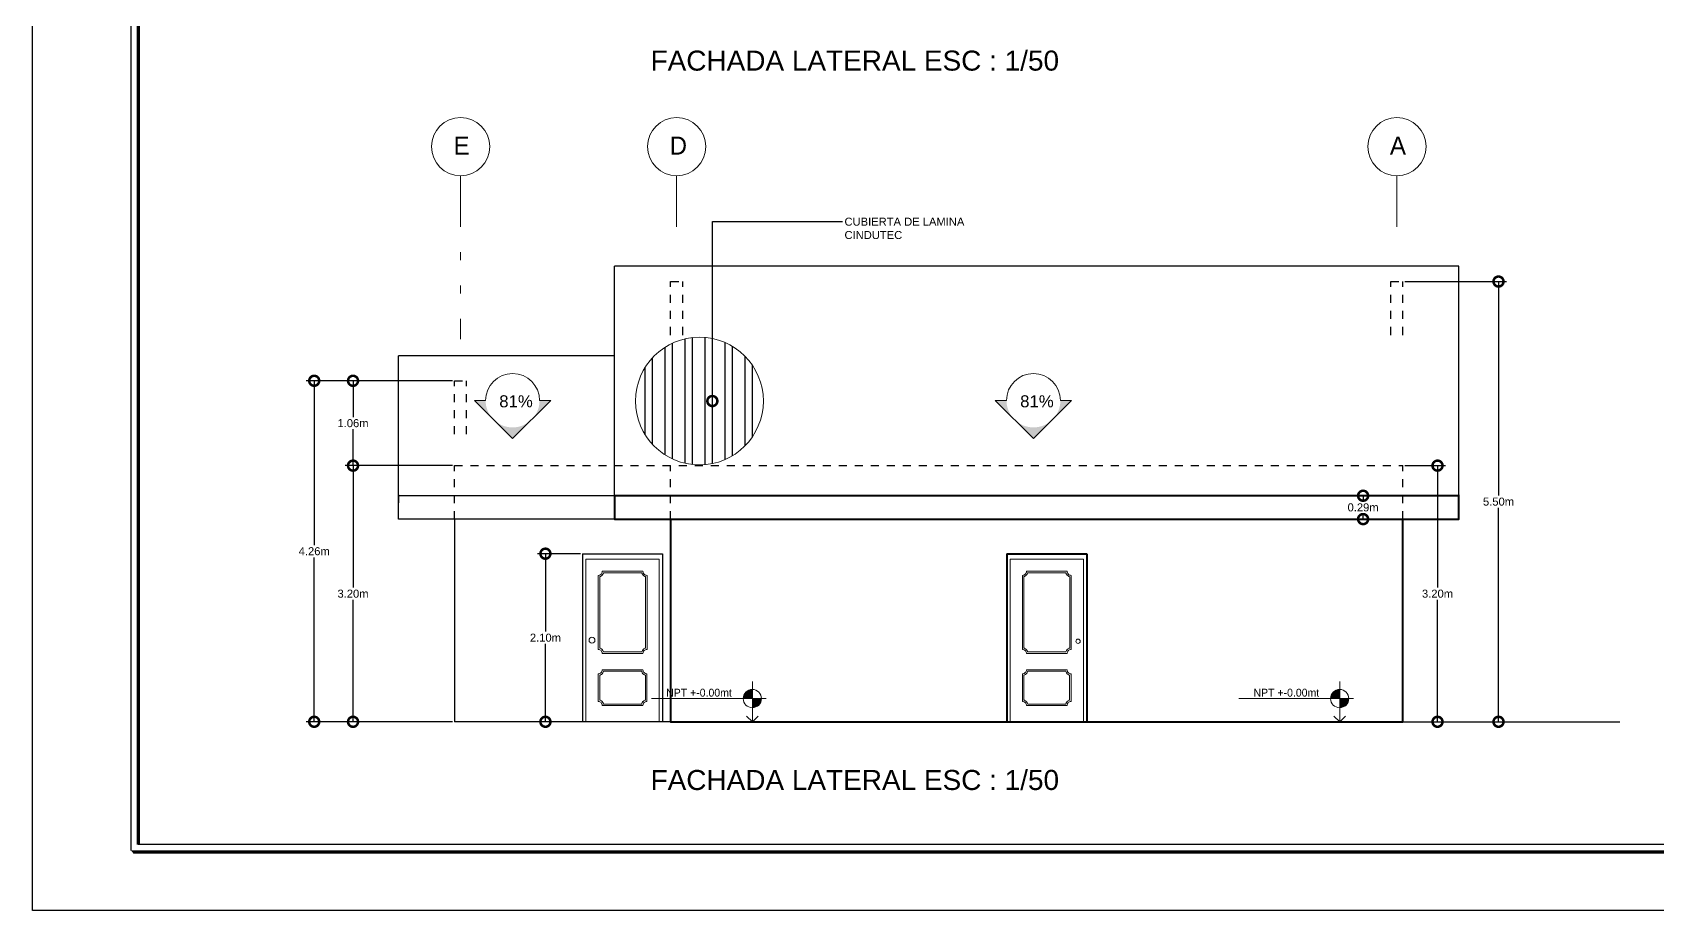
# Model space of a CAD drawing. Header units: inches. Extents: x -22.5 to 70.9, y -14.1 to 48.3.
# Drawn here: x -22.49 to -2.19, y -14.09 to -3.12 of the extents above; entities that cross this region are included whole.
import ezdxf

# ---------------------------------------------------------------- set-up
doc = ezdxf.new("R2010")
doc.units = ezdxf.units.IN
doc.header["$MEASUREMENT"] = 0
for name, pattern in [('DASHDOT2', [12.7, 6.35, -3.175, 0, -3.175]), ('DASHED2', [0.375, 0.25, -0.125]), ('DIVIDE', [31.75, 12.7, -6.35, 0, -6.35, 0, -6.35]), ('HIDDEN', [0.375, 0.25, -0.125])]:
    doc.linetypes.add(name, pattern=pattern)
for name, color, linetype, lineweight in [('cotas', 1, 'Continuous', 13), ('ejes', 253, 'DIVIDE', 13), ('Fachadas', 50, 'Continuous', 40), ('LAMP', 1, 'Continuous', 25), ('muebles', 6, 'Continuous', 13), ('paredes', 7, 'Continuous', 30), ('proyecciones', 95, 'DASHED2', 25), ('punto 1', 2, 'DASHDOT2', 9), ('punto 2', 3, 'Continuous', 20), ('rotulacion', 7, 'Continuous', 15), ('TECHOS', 74, 'Continuous', 13)]:
    doc.layers.add(name, color=color, linetype=linetype, lineweight=lineweight)
doc.layers.add('MODULO', color=7, linetype='Continuous')
doc.styles.add('DIMS', font='ARIAL.TTF')
doc.dimstyles.new('DIMS', dxfattribs={"dimtxt": 0.1, "dimasz": 0.25, "dimexe": 0.1, "dimexo": 0.025, "dimgap": 0.025, "dimtad": 1, "dimtih": 1, "dimtoh": 1, "dimzin": 1, "dimdsep": 46, "dimtxsty": 'DIMS', "dimblk1": 'DOTSMALL', "dimblk2": 'DOTSMALL', "dimsah": 1, "dimcen": 0.09, "dimclrd": 9, "dimclre": 9, "dimclrt": 2, "dimazin": 0, "dimtfac": 1, "dimtofl": 0, "dimtmove": 0, "dimatfit": 3, "dimldrblk": 'DOTSMALL', "dimfxl": 1, "dimtolj": 1, "dimtzin": 0, "dimarcsym": 0})

# ---------------------------------------------------------------- blocks, each defined once
blk = doc.blocks.new('jkhjk')
at = {"layer": 'muebles', "lineweight": 5}
for p, q in [((-0.779, 1.14), (0.136, 1.14)), ((-0.779, -0.892), (-0.779, 1.14)), ((0.136, 1.14), (0.136, -0.892)), ((0.136, -0.892), (0.136, 1.14)), ((-0.626, 0.937), (-0.626, 0.012)), ((-0.607, 0.029), (-0.607, 0.92)), ((-0.067, 0.988), (-0.576, 0.988)), ((-0.559, 0.969), (-0.084, 0.969)), ((-0.035, 0.92), (-0.035, 0.029)), ((-0.016, 0.012), (-0.016, 0.937)), ((-0.576, -0.039), (-0.067, -0.039)), ((-0.084, -0.02), (-0.559, -0.02)), ((-0.626, -0.638), (-0.626, -0.293)), ((-0.607, -0.309), (-0.607, -0.621)), ((-0.576, -0.242), (-0.068, -0.242)), ((-0.084, -0.261), (-0.559, -0.261)), ((-0.036, -0.621), (-0.036, -0.309)), ((-0.017, -0.293), (-0.017, -0.638)), ((-0.068, -0.689), (-0.576, -0.689)), ((-0.559, -0.67), (-0.084, -0.67)), ((0.136, -0.892), (-0.779, -0.892))]:
    blk.add_line(p, q, dxfattribs=at)
for centre, major_axis, start_param, end_param in [((-0.626, 1.187), (0, 0.25), 3.141593, 3.325874), ((-0.626, 1.262), (0, 0.345), 3.264767, 3.325874), ((-0.618, 1.088), (0, 0.15), 3.325874, 3.564447), ((-0.615, 1.126), (0, 0.206), 3.325874, 3.564447), ((-0.606, 1.026), (0, 0.0815), 3.564447, 3.968376), ((-0.587, 0.988), (0, 0.0248), 3.968376, 4.712389), ((-0.598, 1.041), (0, 0.112), 3.564447, 3.968376), ((-0.572, 0.988), (0, 0.0342), 3.968376, 4.1209), ((-0.071, 0.988), (0, 0.0342), 2.162285, 2.314809), ((-0.045, 1.041), (0, 0.112), 2.314809, 2.718739), ((-0.056, 0.988), (0, 0.0248), 1.570796, 2.314809), ((-0.028, 1.126), (0, 0.206), 2.718739, 2.957311), ((-0.037, 1.026), (0, 0.0815), 2.314809, 2.718739), ((-0.025, 1.088), (0, 0.15), 2.718739, 2.957311), ((-0.016, 1.262), (0, 0.345), 2.957311, 3.018418), ((-0.016, 1.187), (0, 0.25), 2.957311, 3.141593), ((-0.626, -0.238), (0, 0.25), -0.184281, 0), ((-0.626, -0.313), (0, 0.345), -0.184281, -0.123175), ((-0.618, -0.139), (0, 0.15), -0.422854, -0.184281), ((-0.615, -0.177), (0, 0.206), -0.422854, -0.184281), ((-0.598, -0.092), (0, 0.112), -0.826784, -0.422854), ((-0.045, -0.092), (0, 0.112), 0.422854, 0.826784), ((-0.028, -0.177), (0, 0.206), 0.184281, 0.422854), ((-0.025, -0.139), (0, 0.15), 0.184281, 0.422854), ((-0.016, -0.313), (0, 0.345), 0.123175, 0.184281), ((-0.016, -0.238), (0, 0.25), 0, 0.184281), ((-0.606, -0.077), (0, 0.0815), -0.826784, -0.422854), ((-0.587, -0.039), (0, 0.0248), 4.712389, 5.456402), ((-0.572, -0.039), (0, 0.0342), -0.979308, -0.826784), ((-0.071, -0.039), (0, 0.0342), 0.826784, 0.979308), ((-0.056, -0.039), (0, 0.0248), 0.826784, 1.570796), ((-0.037, -0.077), (0, 0.0815), 0.422854, 0.826784), ((-0.626, -0.043), (0, 0.25), 3.141593, 3.325874), ((-0.626, 0.033), (0, 0.345), 3.264767, 3.325874), ((-0.618, -0.141), (0, 0.15), 3.325874, 3.564447), ((-0.615, -0.104), (0, 0.206), 3.325874, 3.564447), ((-0.606, -0.204), (0, 0.0815), 3.564447, 3.968376), ((-0.587, -0.242), (0, 0.0248), 3.968376, 4.712389), ((-0.598, -0.189), (0, 0.112), 3.564447, 3.968376), ((-0.572, -0.242), (0, 0.0342), 3.968376, 4.1209), ((-0.071, -0.242), (0, 0.0342), 2.162285, 2.314809), ((-0.046, -0.189), (0, 0.112), 2.314809, 2.718739), ((-0.056, -0.242), (0, 0.0248), 1.570796, 2.314809), ((-0.028, -0.104), (0, 0.206), 2.718739, 2.957311), ((-0.038, -0.204), (0, 0.0815), 2.314809, 2.718739), ((-0.025, -0.141), (0, 0.15), 2.718739, 2.957311), ((-0.017, 0.033), (0, 0.345), 2.957311, 3.018418), ((-0.017, -0.043), (0, 0.25), 2.957311, 3.141593), ((-0.626, -0.888), (0, 0.25), -0.184281, 0), ((-0.626, -0.963), (0, 0.345), -0.184281, -0.123175), ((-0.618, -0.789), (0, 0.15), -0.422854, -0.184281), ((-0.615, -0.827), (0, 0.206), -0.422854, -0.184281), ((-0.606, -0.727), (0, 0.0815), -0.826784, -0.422854), ((-0.587, -0.689), (0, 0.0248), 4.712389, 5.456402), ((-0.598, -0.741), (0, 0.112), -0.826784, -0.422854), ((-0.572, -0.689), (0, 0.0342), -0.979308, -0.826784), ((-0.071, -0.689), (0, 0.0342), 0.826784, 0.979308), ((-0.046, -0.741), (0, 0.112), 0.422854, 0.826784), ((-0.056, -0.689), (0, 0.0248), 0.826784, 1.570796), ((-0.028, -0.827), (0, 0.206), 0.184281, 0.422854), ((-0.038, -0.727), (0, 0.0815), 0.422854, 0.826784), ((-0.025, -0.789), (0, 0.15), 0.184281, 0.422854), ((-0.017, -0.963), (0, 0.345), 0.123175, 0.184281), ((-0.017, -0.888), (0, 0.25), 0, 0.184281)]:
    blk.add_ellipse(centre, major_axis=major_axis, ratio=0.45, start_param=start_param, end_param=end_param, dxfattribs=at)
blk = doc.blocks.new('HOJA11-17')
blk.add_lwpolyline([(-40.379, 27.285), (2.621, 27.285), (2.621, -0.715), (-40.379, -0.715)], close=True)
blk = doc.blocks.new('_DOTSMALL')
at = {"color": 0, "linetype": 'ByBlock', "const_width": 0.5}
blk.add_lwpolyline([(-0.0625, 0, 1), (0.0625, 0, 1)], format="xyb", close=True, dxfattribs=at)
blk = doc.blocks.new('*D362')
at = {"layer": 'cotas', "color": 9, "lineweight": -2}
for p, q in [((-17.246, -8.532), (-18.59, -8.532)), ((-18.49, -8.532), (-18.49, -10.056)), ((-18.49, -11.732), (-18.49, -10.208)), ((-17.246, -11.732), (-18.59, -11.732))]:
    blk.add_line(p, q, dxfattribs=at)
at = {"layer": 'Defpoints', "color": 0}
for p in [(-17.221, -8.532), (-18.49, -11.732), (-17.221, -11.732)]:
    blk.add_point(p, dxfattribs=at)
at = {"layer": 'cotas', "color": 9, "lineweight": -2, "xscale": 0.25, "yscale": 0.25, "zscale": 0.25}
for p, rotation in [((-18.49, -8.532), 90), ((-18.49, -11.732), 270)]:
    blk.add_blockref('_DOTSMALL', p, dxfattribs=dict(at, rotation=rotation))
at = {"layer": 'cotas', "color": 2, "insert": (-18.49, -10.132), "char_height": 0.1, "attachment_point": 5, "style": 'DIMS'}
blk.add_mtext('\\A1;3.20m', dxfattribs=at)
blk = doc.blocks.new('*D363')
at = {"layer": 'cotas', "color": 9, "lineweight": -2}
for p, q in [((-17.946, -7.472), (-18.59, -7.472)), ((-18.49, -7.472), (-18.49, -7.926)), ((-18.49, -8.532), (-18.49, -8.078)), ((-17.246, -8.532), (-18.59, -8.532))]:
    blk.add_line(p, q, dxfattribs=at)
at = {"layer": 'Defpoints', "color": 0}
for p in [(-18.49, -7.472), (-17.921, -7.472), (-17.221, -8.532)]:
    blk.add_point(p, dxfattribs=at)
at = {"layer": 'cotas', "color": 9, "lineweight": -2, "xscale": 0.25, "yscale": 0.25, "zscale": 0.25}
for p, rotation in [((-18.49, -7.472), 90), ((-18.49, -8.532), 270)]:
    blk.add_blockref('_DOTSMALL', p, dxfattribs=dict(at, rotation=rotation))
at = {"layer": 'cotas', "color": 2, "insert": (-18.49, -8.002), "char_height": 0.1, "attachment_point": 5, "style": 'DIMS'}
blk.add_mtext('\\A1;1.06m', dxfattribs=at)
blk = doc.blocks.new('*D364')
at = {"layer": 'cotas', "color": 9, "lineweight": -2}
for p, q in [((-15.646, -9.632), (-16.186, -9.632)), ((-16.086, -9.632), (-16.086, -10.606)), ((-16.086, -11.732), (-16.086, -10.758)), ((-15.896, -11.732), (-16.186, -11.732))]:
    blk.add_line(p, q, dxfattribs=at)
at = {"layer": 'Defpoints', "color": 0}
for p in [(-15.621, -9.632), (-16.086, -11.732), (-15.871, -11.732)]:
    blk.add_point(p, dxfattribs=at)
at = {"layer": 'cotas', "color": 9, "lineweight": -2, "xscale": 0.25, "yscale": 0.25, "zscale": 0.25}
for p, rotation in [((-16.086, -9.632), 90), ((-16.086, -11.732), 270)]:
    blk.add_blockref('_DOTSMALL', p, dxfattribs=dict(at, rotation=rotation))
at = {"layer": 'cotas', "color": 2, "insert": (-16.086, -10.682), "char_height": 0.1, "attachment_point": 5, "style": 'DIMS'}
blk.add_mtext('\\A1;2.10m', dxfattribs=at)
blk = doc.blocks.new('*D365')
at = {"layer": 'cotas', "color": 9, "lineweight": -2}
for p, q in [((-5.346, -6.232), (-4.077, -6.232)), ((-4.177, -6.232), (-4.177, -8.906)), ((-4.177, -11.732), (-4.177, -9.058)), ((-5.346, -11.732), (-4.077, -11.732))]:
    blk.add_line(p, q, dxfattribs=at)
at = {"layer": 'Defpoints', "color": 0}
for p in [(-5.371, -6.232), (-5.371, -11.732), (-4.177, -11.732)]:
    blk.add_point(p, dxfattribs=at)
at = {"layer": 'cotas', "color": 9, "lineweight": -2, "xscale": 0.25, "yscale": 0.25, "zscale": 0.25}
for p, rotation in [((-4.177, -6.232), 90), ((-4.177, -11.732), 270)]:
    blk.add_blockref('_DOTSMALL', p, dxfattribs=dict(at, rotation=rotation))
at = {"layer": 'cotas', "color": 2, "insert": (-4.177, -8.982), "char_height": 0.1, "attachment_point": 5, "style": 'DIMS'}
blk.add_mtext('\\A1;5.50m', dxfattribs=at)
blk = doc.blocks.new('*D366')
at = {"layer": 'cotas', "color": 9, "lineweight": -2}
for p, q in [((-5.346, -8.532), (-4.839, -8.532)), ((-4.939, -8.532), (-4.939, -10.056)), ((-4.939, -11.732), (-4.939, -10.208)), ((-5.346, -11.732), (-4.839, -11.732))]:
    blk.add_line(p, q, dxfattribs=at)
at = {"layer": 'Defpoints', "color": 0}
for p in [(-5.371, -8.532), (-5.371, -11.732), (-4.939, -11.732)]:
    blk.add_point(p, dxfattribs=at)
at = {"layer": 'cotas', "color": 9, "lineweight": -2, "xscale": 0.25, "yscale": 0.25, "zscale": 0.25}
for p, rotation in [((-4.939, -8.532), 90), ((-4.939, -11.732), 270)]:
    blk.add_blockref('_DOTSMALL', p, dxfattribs=dict(at, rotation=rotation))
at = {"layer": 'cotas', "color": 2, "insert": (-4.939, -10.132), "char_height": 0.1, "attachment_point": 5, "style": 'DIMS'}
blk.add_mtext('\\A1;3.20m', dxfattribs=at)
blk = doc.blocks.new('*D367')
at = {"layer": 'cotas', "color": 9, "lineweight": -2}
for p, q in [((-4.696, -8.908), (-5.969, -8.908)), ((-5.869, -8.908), (-5.869, -8.978)), ((-5.869, -9.2), (-5.869, -9.13)), ((-4.696, -9.2), (-5.969, -9.2))]:
    blk.add_line(p, q, dxfattribs=at)
at = {"layer": 'Defpoints', "color": 0}
for p in [(-4.671, -8.908), (-5.869, -9.2), (-4.671, -9.2)]:
    blk.add_point(p, dxfattribs=at)
at = {"layer": 'cotas', "color": 9, "lineweight": -2, "xscale": 0.25, "yscale": 0.25, "zscale": 0.25}
for p, rotation in [((-5.869, -8.908), 90), ((-5.869, -9.2), 270)]:
    blk.add_blockref('_DOTSMALL', p, dxfattribs=dict(at, rotation=rotation))
at = {"layer": 'cotas', "color": 2, "insert": (-5.869, -9.054), "char_height": 0.1, "attachment_point": 5, "style": 'DIMS'}
blk.add_mtext('\\A1;0.29m', dxfattribs=at)
blk = doc.blocks.new('*D417')
at = {"layer": 'cotas', "color": 9, "lineweight": -2}
for p, q in [((-17.246, -7.472), (-19.075, -7.472)), ((-18.975, -7.472), (-18.975, -9.526)), ((-18.975, -11.732), (-18.975, -9.678)), ((-17.466, -11.732), (-19.075, -11.732))]:
    blk.add_line(p, q, dxfattribs=at)
at = {"layer": 'Defpoints', "color": 0}
for p in [(-17.221, -7.472), (-18.975, -11.732), (-17.441, -11.732)]:
    blk.add_point(p, dxfattribs=at)
at = {"layer": 'cotas', "color": 9, "lineweight": -2, "xscale": 0.25, "yscale": 0.25, "zscale": 0.25}
for p, rotation in [((-18.975, -7.472), 90), ((-18.975, -11.732), 270)]:
    blk.add_blockref('_DOTSMALL', p, dxfattribs=dict(at, rotation=rotation))
at = {"layer": 'cotas', "color": 2, "insert": (-18.975, -9.602), "char_height": 0.1, "attachment_point": 5, "style": 'DIMS'}
blk.add_mtext('\\A1;4.26m', dxfattribs=at)

msp = doc.modelspace()

# ---------------------------------------------------------------- hatches: boundary and pattern name
h = msp.add_hatch(color=256)
h.paths.add_polyline_path([(-13.5, -11.442), (-13.5, -11.328, 0.414214), (-13.614, -11.442)])
h.paths.add_polyline_path([(-13.5, -11.442), (-13.5, -11.556, 0.414214), (-13.386, -11.442)])
h = msp.add_hatch(color=256)
h.paths.add_polyline_path([(-6.161, -11.442), (-6.161, -11.328, 0.414214), (-6.275, -11.442)])
h.paths.add_polyline_path([(-6.161, -11.442), (-6.161, -11.556, 0.414214), (-6.047, -11.442)])
at = {"layer": 'LAMP'}
h = msp.add_hatch(dxfattribs=at)
h.set_pattern_fill('STEEL', color=256, scale=2, angle=45, style=0)
h.set_pattern_definition([(90, (0, -9.10338), (-0.25, 6e-17), []), (90, (-0.0884, -9.015), (-0.25, 6e-17), [])])
h.paths.add_polyline_path([(-13.364, -7.725, 1), (-14.959, -7.725, 1)])
at = {"layer": 'TECHOS', "linetype": 'Continuous'}
h = msp.add_hatch(color=7, dxfattribs=at)
h.paths.add_polyline_path([(-16.735, -7.956), (-16.973, -7.718), (-16.833, -7.718, 0.198912)])
h.paths.add_polyline_path([(-16.496, -8.194), (-16.735, -7.956, 0.414214), (-16.258, -7.956)])
h.paths.add_polyline_path([(-16.176, -7.874), (-16.193, -7.866, 0.114349), (-16.159, -7.718), (-16.019, -7.718)])
h.paths.add_polyline_path([(-16.258, -7.956, 0.082683), (-16.193, -7.866), (-16.176, -7.874)])
h = msp.add_hatch(color=7, dxfattribs=at)
h.paths.add_polyline_path([(-10.226, -7.956), (-10.465, -7.718), (-10.325, -7.718, 0.198912)])
h.paths.add_polyline_path([(-9.988, -8.194), (-10.226, -7.956, 0.414214), (-9.749, -7.956)])
h.paths.add_polyline_path([(-9.668, -7.874), (-9.685, -7.866, 0.114349), (-9.651, -7.718), (-9.511, -7.718)])
h.paths.add_polyline_path([(-9.749, -7.956, 0.082683), (-9.685, -7.866), (-9.668, -7.874)])

# ---------------------------------------------------------------- linework, layer by layer
at = {"layer": 'cotas'}
msp.add_circle((-14.161, -7.725), 0.798, dxfattribs=at)
at = {"layer": 'ejes', "ltscale": 0.05}
for p, q in [((-17.146, -4.912), (-17.146, -6.952)), ((-14.446, -4.912), (-14.446, -5.833)), ((-5.446, -4.912), (-5.446, -5.833))]:
    msp.add_line(p, q, dxfattribs=at)
at = {"layer": 'Fachadas'}
for p, q in [((-10.321, -9.632), (-10.321, -11.732)), ((-10.321, -9.632), (-9.321, -9.632)), ((-9.321, -9.632), (-9.321, -11.732))]:
    msp.add_line(p, q, dxfattribs=at)
for points in [[(-15.221, -8.908), (-15.221, -9.2), (-4.671, -9.2), (-4.671, -8.908), (-15.221, -8.908)], [(-14.521, -9.2), (-14.521, -11.732), (-5.371, -11.732), (-5.371, -9.2)]]:
    msp.add_lwpolyline(points, dxfattribs=at)
at = {"layer": 'MODULO'}
msp.add_lwpolyline([(-21.266, -13.338, 0, 0.0409, 0), (-21.225, -13.359, 0.0409, 0.0409, 0), (19.281, -13.359, 0.0409, 0.0409, 0), (19.281, 13.751, 0.0409, 0, 0), (19.261, 13.792, 0, 0, 0)], format="xyseb", dxfattribs=at)
for points in [[(19.261, 13.792), (-21.266, 13.792), (-21.266, -13.338)], [(19.19, 13.7), (19.19, -13.267), (-21.174, -13.267)]]:
    msp.add_lwpolyline(points, dxfattribs=at)
at = {"layer": 'MODULO', "const_width": 0.0409}
msp.add_lwpolyline([(19.19, 13.7), (-21.174, 13.7), (-21.174, -13.267)], dxfattribs=at)
at = {"layer": 'muebles', "lineweight": 5}
for centre, radius in [((-15.504, -10.713), 0.0363), ((-9.43, -10.726), 0.0275)]:
    msp.add_circle(centre, radius, dxfattribs=at)
at = {"layer": 'paredes'}
for p, q in [((-15.221, -9.2), (-15.221, -6.04)), ((-4.671, -6.04), (-15.221, -6.04)), ((-4.671, -9.2), (-4.671, -6.04)), ((-17.921, -9.2), (-17.921, -7.159)), ((-15.221, -7.159), (-17.921, -7.159)), ((-17.921, -8.895), (-17.921, -8.995)), ((-15.221, -8.908), (-17.921, -8.908)), ((-15.221, -8.895), (-15.221, -8.995)), ((-4.671, -8.895), (-4.671, -8.995)), ((-15.221, -9.2), (-17.921, -9.2)), ((-17.221, -9.2), (-17.221, -11.732)), ((-14.521, -9.3), (-14.521, -11.732)), ((-5.371, -9.3), (-5.371, -11.732)), ((-15.621, -9.632), (-15.621, -11.732)), ((-15.621, -9.632), (-14.621, -9.632)), ((-14.621, -9.632), (-14.621, -11.732)), ((-14.521, -11.732), (-17.221, -11.732)), ((-14.521, -11.732), (-5.371, -11.732)), ((-5.371, -11.732), (-2.66, -11.732))]:
    msp.add_line(p, q, dxfattribs=at)
at = {"layer": 'proyecciones', "linetype": 'HIDDEN', "ltscale": 0.2}
for p, q in [((-14.521, -6.9), (-14.521, -6.232)), ((-14.521, -6.232), (-14.371, -6.232)), ((-14.371, -6.9), (-14.371, -6.232)), ((-5.521, -6.232), (-5.371, -6.232)), ((-5.521, -6.9), (-5.521, -6.232)), ((-5.371, -6.9), (-5.371, -6.232)), ((-17.221, -8.14), (-17.221, -7.472)), ((-17.221, -7.472), (-17.071, -7.472)), ((-17.071, -8.14), (-17.071, -7.472)), ((-17.221, -8.532), (-5.371, -8.532)), ((-17.221, -9.2), (-17.221, -8.532)), ((-14.521, -9.2), (-14.521, -8.532)), ((-5.371, -9.2), (-5.371, -8.532))]:
    msp.add_line(p, q, dxfattribs=at)
at = {"layer": 'punto 1', "linetype": 'ByBlock'}
for p, q in [((-13.5, -11.228), (-13.5, -11.732)), ((-6.161, -11.228), (-6.161, -11.732)), ((-13.329, -11.442), (-14.76, -11.442)), ((-5.99, -11.442), (-7.421, -11.442)), ((-13.5, -11.732), (-13.572, -11.66)), ((-13.5, -11.732), (-13.428, -11.66)), ((-6.161, -11.732), (-6.233, -11.66)), ((-6.161, -11.732), (-6.088, -11.66))]:
    msp.add_line(p, q, dxfattribs=at)
at = {"layer": 'punto 2'}
for centre in [(-13.5, -11.442), (-6.161, -11.442)]:
    msp.add_circle(centre, 0.114, dxfattribs=at)
at = {"layer": 'rotulacion'}
for centre in [(-17.146, -4.547), (-14.446, -4.547), (-5.446, -4.547)]:
    msp.add_circle(centre, 0.364, dxfattribs=at)
at = {"layer": 'TECHOS', "color": 7, "linetype": 'Continuous'}
for points in [[(-16.833, -7.718), (-16.973, -7.718), (-16.496, -8.194), (-16.019, -7.718), (-16.159, -7.718)], [(-10.325, -7.718), (-10.465, -7.718), (-9.988, -8.194), (-9.511, -7.718), (-9.651, -7.718)]]:
    msp.add_lwpolyline(points, dxfattribs=at)
for centre in [(-16.496, -7.718), (-9.988, -7.718)]:
    msp.add_arc(centre, 0.337, 360, 180, dxfattribs=at)

# ---------------------------------------------------------------- block references
at = {"layer": 'Defpoints', "xscale": 1.046400000000006, "yscale": 1.021874999999994, "zscale": 1.021875}
msp.add_blockref('HOJA11-17', (19.758, -13.359), dxfattribs=at)
at = {"layer": 'muebles', "lineweight": 5}
for p in [(-14.8, -10.84), (-9.5, -10.84)]:
    msp.add_blockref('jkhjk', p, dxfattribs=at)

# ---------------------------------------------------------------- texts
at = {"char_height": 0.09822, "attachment_point": 5}
for insert in [(-14.167, -11.369), (-6.828, -11.369)]:
    msp.add_mtext('NPT +-0.00mt', dxfattribs=dict(at, insert=insert))
at = {"layer": 'cotas', "color": 2, "insert": (-12.349, -5.434), "char_height": 0.1, "attachment_point": 1, "style": 'DIMS'}
msp.add_mtext('\\A1;CUBIERTA DE LAMINA\\PCINDUTEC', dxfattribs=at)
at = {"layer": 'muebles', "char_height": 0.25, "width": 12.1915, "attachment_point": 1}
for insert in [(-14.772, -3.347), (-14.772, -12.334)]:
    msp.add_mtext('{\\fArial|b0|i0|c0|p34;FACHADA LATERAL ESC : 1/50}', dxfattribs=dict(at, insert=insert))
at = {"layer": 'rotulacion'}
for s, p in [('E', (-17.234, -4.646)), ('D', (-14.534, -4.646)), ('A', (-5.534, -4.646))]:
    msp.add_text(s, height=0.225, dxfattribs=at).set_placement(p)
at = {"layer": 'TECHOS', "linetype": 'Continuous', "char_height": 0.15, "width": 0.573, "attachment_point": 1}
for insert in [(-16.663, -7.653), (-10.154, -7.653)]:
    msp.add_mtext('{\\fArial|b0|i0|c0|p34;\\C1;81%}', dxfattribs=dict(at, insert=insert))

# ---------------------------------------------------------------- dimensions: what is measured, and where the dimension line sits
at = {"layer": 'cotas'}
for base, p1, p2, override, picture, middle in [((-4.177, -11.732), (-5.371, -6.232), (-5.371, -11.732), {"dimpost": 'm'}, '*D365', (-4.177, -8.982)), ((-18.975, -11.732), (-17.221, -7.472), (-17.441, -11.732), {"dimpost": 'm'}, '*D417', (-18.975, -9.602)), ((-18.49, -7.472), (-17.221, -8.532), (-17.921, -7.472), {"dimpost": 'm', "dimtmove": 1}, '*D363', (-18.49, -8.002)), ((-18.49, -11.732), (-17.221, -8.532), (-17.221, -11.732), {"dimpost": 'm'}, '*D362', (-18.49, -10.132)), ((-4.939, -11.732), (-5.371, -8.532), (-5.371, -11.732), {"dimpost": 'm'}, '*D366', (-4.939, -10.132)), ((-5.869, -9.2), (-4.671, -8.908), (-4.671, -9.2), {"dimpost": 'm'}, '*D367', (-5.869, -9.054)), ((-16.086, -11.732), (-15.621, -9.632), (-15.871, -11.732), {"dimpost": 'm'}, '*D364', (-16.086, -10.682))]:
    dim = msp.add_linear_dim(base=base, p1=p1, p2=p2, angle=90, dimstyle='DIMS', override=override, dxfattribs=at)
    dim.commit()
    dim.dimension.update_dxf_attribs({"geometry": picture, "text_midpoint": middle})

# ---------------------------------------------------------------- leaders
at = {"layer": 'cotas', "annotation_type": 0, "has_hookline": 1, "hookline_direction": 0, "text_width": 1.491}
msp.add_leader([(-14, -7.725), (-14, -5.484), (-12.374, -5.484)], dimstyle='DIMS', override={"dimgap": 0.025, "dimtad": 0}, dxfattribs=at)

doc.saveas('drawing.dxf')
